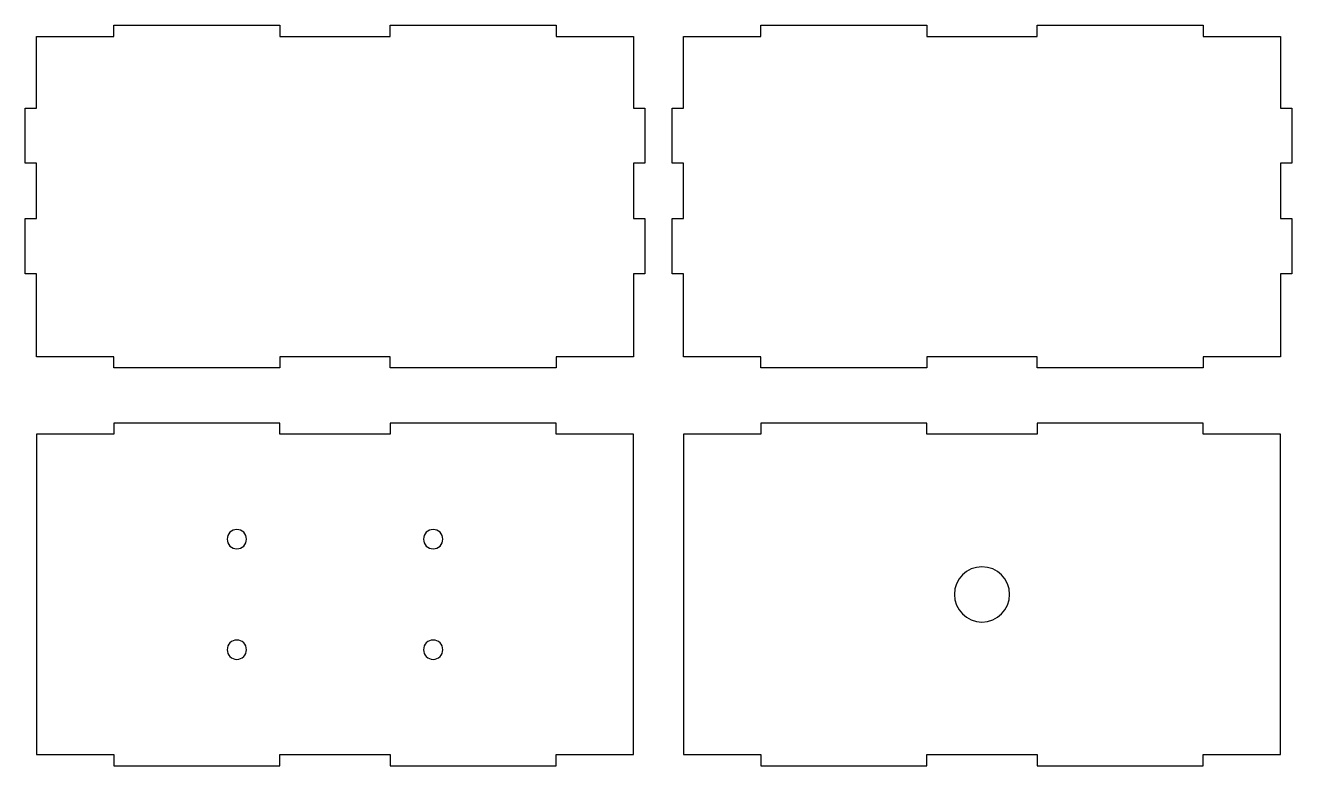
# Model space of a CAD drawing. Header units: millimetres. Extents: x 203 to 432, y -141 to -7.
import ezdxf

# ---------------------------------------------------------------- set-up
doc = ezdxf.new("R2010")
doc.units = ezdxf.units.MM
doc.header["$MEASUREMENT"] = 0
doc.layers.add('Layer 2', color=7, linetype='Continuous', lineweight=0)

msp = doc.modelspace()

# ---------------------------------------------------------------- linework, layer by layer
at = {"layer": 'Layer 2', "color": 240, "lineweight": 25, "true_color": 0xed2224}
for points in [[(313.34, -31.98), (313.34, -41.99), (315.34, -41.99), (315.34, -51.98), (313.34, -51.98), (313.34, -67), (299.34, -67), (299.34, -69), (269.34, -69), (269.34, -67), (249.34, -67), (249.34, -69), (219.34, -69), (219.34, -67), (205.34, -67), (205.34, -51.98), (203.34, -51.98), (203.34, -41.99), (205.34, -41.99), (205.34, -31.98), (203.34, -31.98), (203.34, -21.98), (205.34, -21.98), (205.34, -9), (219.34, -9), (219.34, -7), (249.34, -7), (249.34, -9), (269.34, -9), (269.34, -7), (299.34, -7), (299.34, -9), (313.34, -9), (313.34, -21.98), (315.34, -21.98), (315.34, -31.98)], [(430.34, -31.98), (430.34, -41.98), (432.34, -41.98), (432.34, -51.98), (430.34, -51.98), (430.34, -67), (416.34, -67), (416.34, -69), (386.34, -69), (386.34, -67), (366.34, -67), (366.34, -69), (336.34, -69), (336.34, -67), (322.34, -67), (322.34, -51.98), (320.34, -51.98), (320.34, -41.98), (322.34, -41.98), (322.34, -31.98), (320.34, -31.98), (320.34, -21.98), (322.34, -21.98), (322.34, -9), (336.34, -9), (336.34, -7), (366.34, -7), (366.34, -9), (386.34, -9), (386.34, -7), (416.34, -7), (416.34, -9), (430.34, -9), (430.34, -21.98), (432.34, -21.98), (432.34, -31.98)]]:
    msp.add_lwpolyline(points, close=True, dxfattribs=at)
for points, knots in [([(313.34, -139), (313.34, -139), (299.34, -139), (299.34, -139), (299.34, -139), (299.34, -141), (299.34, -141), (299.34, -141), (269.34, -141), (269.34, -141), (269.34, -141), (269.34, -139), (269.34, -139), (269.34, -139), (249.34, -139), (249.34, -139), (249.34, -139), (249.34, -141), (249.34, -141), (249.34, -141), (219.34, -141), (219.34, -141), (219.34, -141), (219.34, -139), (219.34, -139), (219.34, -139), (205.34, -139), (205.34, -139), (205.34, -119.67), (205.34, -100.33), (205.34, -81), (205.34, -81), (219.34, -81), (219.34, -81), (219.34, -81), (219.34, -79), (219.34, -79), (219.34, -79), (249.34, -79), (249.34, -79), (249.34, -79), (249.34, -81), (249.34, -81), (249.34, -81), (269.34, -81), (269.34, -81), (269.34, -81), (269.34, -79), (269.34, -79), (269.34, -79), (299.34, -79), (299.34, -79), (299.34, -79), (299.34, -81), (299.34, -81), (299.34, -81), (313.34, -81), (313.34, -81), (313.34, -100.33), (313.34, -119.67), (313.34, -139)], [0, 0, 0, 0, 1, 1, 1, 2, 2, 2, 3, 3, 3, 4, 4, 4, 5, 5, 5, 6, 6, 6, 7, 7, 7, 8, 8, 8, 9, 9, 9, 10, 10, 10, 11, 11, 11, 12, 12, 12, 13, 13, 13, 14, 14, 14, 15, 15, 15, 16, 16, 16, 17, 17, 17, 18, 18, 18, 19, 19, 19, 20, 20, 20, 20]), ([(430.34, -139), (430.34, -139), (416.34, -139), (416.34, -139), (416.34, -139), (416.34, -141), (416.34, -141), (416.34, -141), (386.34, -141), (386.34, -141), (386.34, -141), (386.34, -139), (386.34, -139), (386.34, -139), (366.34, -139), (366.34, -139), (366.34, -139), (366.34, -141), (366.34, -141), (366.34, -141), (336.34, -141), (336.34, -141), (336.34, -141), (336.34, -139), (336.34, -139), (336.34, -139), (322.34, -139), (322.34, -139), (322.34, -119.67), (322.34, -100.33), (322.34, -81), (322.34, -81), (336.34, -81), (336.34, -81), (336.34, -81), (336.34, -79), (336.34, -79), (336.34, -79), (366.34, -79), (366.34, -79), (366.34, -79), (366.34, -81), (366.34, -81), (366.34, -81), (386.34, -81), (386.34, -81), (386.34, -81), (386.34, -79), (386.34, -79), (386.34, -79), (416.34, -79), (416.34, -79), (416.34, -79), (416.34, -81), (416.34, -81), (416.34, -81), (430.34, -81), (430.34, -81), (430.34, -100.33), (430.34, -119.67), (430.34, -139)], [0, 0, 0, 0, 1, 1, 1, 2, 2, 2, 3, 3, 3, 4, 4, 4, 5, 5, 5, 6, 6, 6, 7, 7, 7, 8, 8, 8, 9, 9, 9, 10, 10, 10, 11, 11, 11, 12, 12, 12, 13, 13, 13, 14, 14, 14, 15, 15, 15, 16, 16, 16, 17, 17, 17, 18, 18, 18, 19, 19, 19, 20, 20, 20, 20]), ([(241.59, -101.75), (241.59, -101.75), (241.59, -101.75), (241.59, -101.75), (240.62, -101.75), (239.84, -100.97), (239.84, -100), (239.84, -100), (239.84, -100), (239.84, -100), (239.84, -99.03), (240.62, -98.25), (241.59, -98.25), (241.59, -98.25), (241.59, -98.25), (241.59, -98.25), (242.56, -98.25), (243.34, -99.03), (243.34, -100), (243.34, -100), (243.34, -100), (243.34, -100), (243.34, -100.97), (242.56, -101.75), (241.59, -101.75)], [0, 0, 0, 0, 1, 1, 1, 2, 2, 2, 3, 3, 3, 4, 4, 4, 5, 5, 5, 6, 6, 6, 7, 7, 7, 8, 8, 8, 8]), ([(241.59, -101.75), (241.59, -101.75), (241.59, -101.75), (241.59, -101.75), (240.62, -101.75), (239.84, -100.97), (239.84, -100), (239.84, -100), (239.84, -100), (239.84, -100), (239.84, -99.03), (240.62, -98.25), (241.59, -98.25), (241.59, -98.25), (241.59, -98.25), (241.59, -98.25), (242.56, -98.25), (243.34, -99.03), (243.34, -100), (243.34, -100), (243.34, -100), (243.34, -100), (243.34, -100.97), (242.56, -101.75), (241.59, -101.75)], [0, 0, 0, 0, 1, 1, 1, 2, 2, 2, 3, 3, 3, 4, 4, 4, 5, 5, 5, 6, 6, 6, 7, 7, 7, 8, 8, 8, 8]), ([(277.09, -101.75), (277.09, -101.75), (277.09, -101.75), (277.09, -101.75), (276.12, -101.75), (275.34, -100.97), (275.34, -100), (275.34, -100), (275.34, -100), (275.34, -100), (275.34, -99.03), (276.12, -98.25), (277.09, -98.25), (277.09, -98.25), (277.09, -98.25), (277.09, -98.25), (278.06, -98.25), (278.84, -99.03), (278.84, -100), (278.84, -100), (278.84, -100), (278.84, -100), (278.84, -100.97), (278.06, -101.75), (277.09, -101.75)], [0, 0, 0, 0, 1, 1, 1, 2, 2, 2, 3, 3, 3, 4, 4, 4, 5, 5, 5, 6, 6, 6, 7, 7, 7, 8, 8, 8, 8]), ([(277.09, -101.75), (277.09, -101.75), (277.09, -101.75), (277.09, -101.75), (276.12, -101.75), (275.34, -100.97), (275.34, -100), (275.34, -100), (275.34, -100), (275.34, -100), (275.34, -99.03), (276.12, -98.25), (277.09, -98.25), (277.09, -98.25), (277.09, -98.25), (277.09, -98.25), (278.06, -98.25), (278.84, -99.03), (278.84, -100), (278.84, -100), (278.84, -100), (278.84, -100), (278.84, -100.97), (278.06, -101.75), (277.09, -101.75)], [0, 0, 0, 0, 1, 1, 1, 2, 2, 2, 3, 3, 3, 4, 4, 4, 5, 5, 5, 6, 6, 6, 7, 7, 7, 8, 8, 8, 8]), ([(376.34, -115), (376.34, -115), (376.34, -115), (376.34, -115), (373.58, -115), (371.34, -112.76), (371.34, -110), (371.34, -110), (371.34, -110), (371.34, -110), (371.34, -107.24), (373.58, -105), (376.34, -105), (376.34, -105), (376.34, -105), (376.34, -105), (379.1, -105), (381.34, -107.24), (381.34, -110), (381.34, -110), (381.34, -110), (381.34, -110), (381.34, -112.76), (379.1, -115), (376.34, -115)], [0, 0, 0, 0, 1, 1, 1, 2, 2, 2, 3, 3, 3, 4, 4, 4, 5, 5, 5, 6, 6, 6, 7, 7, 7, 8, 8, 8, 8]), ([(241.59, -121.75), (241.59, -121.75), (241.59, -121.75), (241.59, -121.75), (240.62, -121.75), (239.84, -120.97), (239.84, -120), (239.84, -120), (239.84, -120), (239.84, -120), (239.84, -119.03), (240.62, -118.25), (241.59, -118.25), (241.59, -118.25), (241.59, -118.25), (241.59, -118.25), (242.56, -118.25), (243.34, -119.03), (243.34, -120), (243.34, -120), (243.34, -120), (243.34, -120), (243.34, -120.97), (242.56, -121.75), (241.59, -121.75)], [0, 0, 0, 0, 1, 1, 1, 2, 2, 2, 3, 3, 3, 4, 4, 4, 5, 5, 5, 6, 6, 6, 7, 7, 7, 8, 8, 8, 8]), ([(241.59, -121.75), (241.59, -121.75), (241.59, -121.75), (241.59, -121.75), (240.62, -121.75), (239.84, -120.97), (239.84, -120), (239.84, -120), (239.84, -120), (239.84, -120), (239.84, -119.03), (240.62, -118.25), (241.59, -118.25), (241.59, -118.25), (241.59, -118.25), (241.59, -118.25), (242.56, -118.25), (243.34, -119.03), (243.34, -120), (243.34, -120), (243.34, -120), (243.34, -120), (243.34, -120.97), (242.56, -121.75), (241.59, -121.75)], [0, 0, 0, 0, 1, 1, 1, 2, 2, 2, 3, 3, 3, 4, 4, 4, 5, 5, 5, 6, 6, 6, 7, 7, 7, 8, 8, 8, 8]), ([(277.09, -121.75), (277.09, -121.75), (277.09, -121.75), (277.09, -121.75), (276.12, -121.75), (275.34, -120.97), (275.34, -120), (275.34, -120), (275.34, -120), (275.34, -120), (275.34, -119.03), (276.12, -118.25), (277.09, -118.25), (277.09, -118.25), (277.09, -118.25), (277.09, -118.25), (278.06, -118.25), (278.84, -119.03), (278.84, -120), (278.84, -120), (278.84, -120), (278.84, -120), (278.84, -120.97), (278.06, -121.75), (277.09, -121.75)], [0, 0, 0, 0, 1, 1, 1, 2, 2, 2, 3, 3, 3, 4, 4, 4, 5, 5, 5, 6, 6, 6, 7, 7, 7, 8, 8, 8, 8]), ([(277.09, -121.75), (277.09, -121.75), (277.09, -121.75), (277.09, -121.75), (276.12, -121.75), (275.34, -120.97), (275.34, -120), (275.34, -120), (275.34, -120), (275.34, -120), (275.34, -119.03), (276.12, -118.25), (277.09, -118.25), (277.09, -118.25), (277.09, -118.25), (277.09, -118.25), (278.06, -118.25), (278.84, -119.03), (278.84, -120), (278.84, -120), (278.84, -120), (278.84, -120), (278.84, -120.97), (278.06, -121.75), (277.09, -121.75)], [0, 0, 0, 0, 1, 1, 1, 2, 2, 2, 3, 3, 3, 4, 4, 4, 5, 5, 5, 6, 6, 6, 7, 7, 7, 8, 8, 8, 8])]:
    msp.add_open_spline(points, degree=3, knots=knots, dxfattribs=at)

doc.saveas('drawing.dxf')
